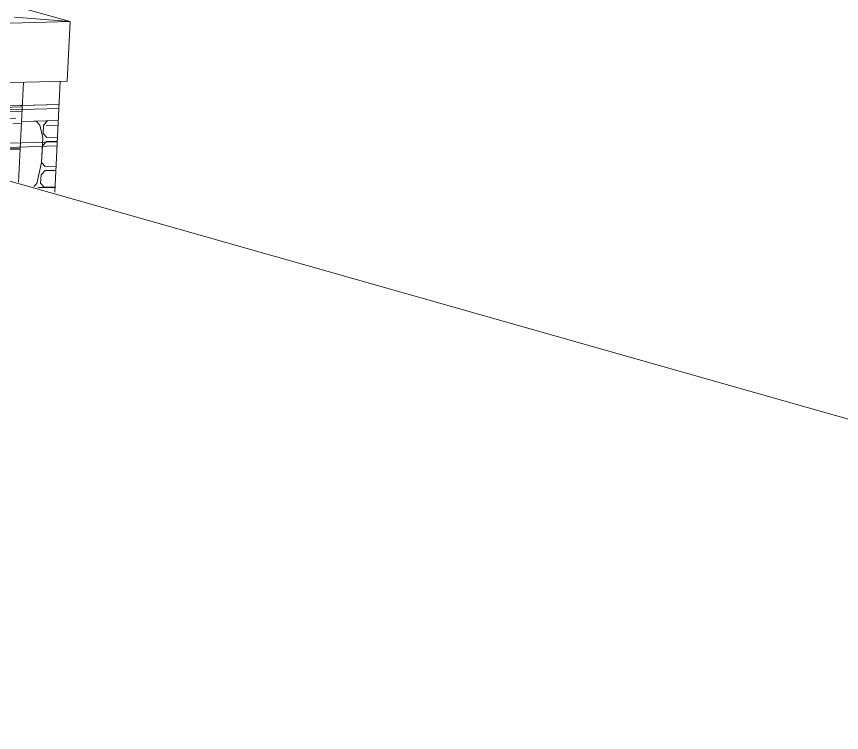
# Model space of a CAD drawing. Header units: inches. Extents: x 205 to 211, y -138 to -29.
# Drawn here: x 209.2479 to 209.37, y -73.2082 to -73.1022 of the extents above; entities that cross this region are included whole.
import ezdxf

# ---------------------------------------------------------------- set-up
doc = ezdxf.new("R2010")
doc.units = ezdxf.units.IN
doc.header["$MEASUREMENT"] = 0
for name, color, linetype, lineweight in [('A-PART', 2, 'Continuous', 9), ('A-WALL-PATT', 111, 'Continuous', 13), ('C-TOPO', 7, 'Continuous', 9), ('L-SITE-WALL', 31, 'Continuous', 13)]:
    doc.layers.add(name, color=color, linetype=linetype, lineweight=lineweight)

# ---------------------------------------------------------------- blocks, each defined once
blk = doc.blocks.new('FP_99-160')
at = {"layer": 'A-WALL-PATT', "lineweight": 9}
for p, q in [((72.32987, -73.11312), (72.33047, -73.11249)), ((72.33048, -73.11214), (72.33038, -73.11434)), ((72.33048, -73.11214), (72.33047, -73.11249)), ((72.3287, -73.11377), (72.32532, -73.11386)), ((72.32987, -73.11312), (72.3287, -73.11377)), ((72.32529, -73.11448), (72.33038, -73.11434)), ((72.33038, -73.11434), (72.33145, -73.11554)), ((72.33038, -73.11434), (72.33088, -73.11555)), ((72.33145, -73.11554), (72.34226, -73.11523)), ((72.34226, -73.11523), (72.33654, -73.11539)), ((72.33088, -73.11555), (72.33073, -73.11863)), ((72.33198, -73.11614), (72.33082, -73.11678)), ((72.33198, -73.11614), (72.34223, -73.11585)), ((72.33082, -73.11678), (72.3307, -73.11925)), ((72.33419, -73.1173), (72.33588, -73.11726)), ((72.32509, -73.11879), (72.3279, -73.11871)), ((72.33073, -73.11863), (72.33007, -73.1205)), ((72.34034, -73.11836), (72.3421, -73.11831)), ((72.3307, -73.11925), (72.33121, -73.12046)), ((72.32497, -73.12126), (72.32948, -73.12113)), ((72.32832, -73.12178), (72.34195, -73.12138)), ((72.33007, -73.1205), (72.32948, -73.12113)), ((72.33121, -73.12046), (72.33231, -73.12105)), ((72.33231, -73.12105), (72.34198, -73.12077)), ((72.32494, -73.12187), (72.32661, -73.12183)), ((72.32661, -73.12183), (72.32715, -73.12243)), ((72.32715, -73.12243), (72.32707, -73.12412)), ((72.32772, -73.12241), (72.32763, -73.12428)), ((72.32832, -73.12178), (72.32772, -73.12241)), ((72.33932, -73.12759), (72.34164, -73.12752))]:
    blk.add_line(p, q, dxfattribs=at)
blk = doc.blocks.new('FP_108-160')
at = {"layer": 'A-PART'}
for p, q in [((72.3367, -73.11778), (72.34214, -73.11762)), ((72.33886, -73.11772), (72.3367, -73.11778)), ((72.33886, -73.11772), (72.33939, -73.11832)), ((72.33996, -73.1183), (72.34055, -73.11767)), ((72.34055, -73.11767), (72.34214, -73.11762)), ((72.33986, -73.12014), (72.33939, -73.11832)), ((72.33989, -73.11953), (72.33996, -73.1183)), ((72.33968, -73.12383), (72.33986, -73.12014)), ((72.33989, -73.11953), (72.34043, -73.12013)), ((72.34043, -73.12013), (72.34202, -73.12008)), ((72.3398, -73.12137), (72.33968, -73.12383)), ((72.3398, -73.12137), (72.3404, -73.12074)), ((72.34198, -73.1207), (72.3404, -73.12074)), ((72.33896, -73.12692), (72.33968, -73.12383)), ((72.33968, -73.12383), (72.34021, -73.12443)), ((72.33959, -73.12567), (72.34018, -73.12504)), ((72.34018, -73.12504), (72.34177, -73.125)), ((72.34021, -73.12443), (72.3418, -73.12438)), ((72.33959, -73.12567), (72.33953, -73.1269)), ((72.33896, -73.12692), (72.33854, -73.12737)), ((72.3391, -73.12753), (72.34165, -73.12745)), ((72.33953, -73.1269), (72.34006, -73.1275)), ((72.34006, -73.1275), (72.34165, -73.12745))]:
    blk.add_line(p, q, dxfattribs=at)
blk = doc.blocks.new('FP_129-160')
at = {"layer": 'A-PART'}
for p, q in [((72.30214, -73.11292), (72.30205, -73.11472)), ((72.30214, -73.11292), (72.30208, -73.1141)), ((72.32354, -73.11233), (72.32377, -73.11288)), ((72.3238, -73.11232), (72.32368, -73.11474)), ((72.32377, -73.11288), (72.32371, -73.11412)), ((72.33275, -73.11448), (72.33287, -73.11207)), ((72.33284, -73.11263), (72.33281, -73.11325)), ((72.33313, -73.11206), (72.33284, -73.11263)), ((72.29521, -73.11429), (72.29922, -73.11418)), ((72.30208, -73.1141), (72.30143, -73.11598)), ((72.31179, -73.11383), (72.31692, -73.11369)), ((72.32371, -73.11412), (72.32308, -73.11537)), ((72.33281, -73.11325), (72.33329, -73.11508)), ((72.30205, -73.11472), (72.30257, -73.11594)), ((72.32308, -73.11537), (72.32248, -73.116)), ((72.32368, -73.11474), (72.32422, -73.11534)), ((72.32422, -73.11534), (72.32646, -73.11589)), ((72.32929, -73.11581), (72.33216, -73.11511)), ((72.33216, -73.11511), (72.33275, -73.11448)), ((72.33329, -73.11508), (72.33382, -73.11568)), ((72.3006, -73.11662), (72.30083, -73.11661)), ((72.30143, -73.11598), (72.30083, -73.11661)), ((72.30257, -73.11594), (72.30368, -73.11653)), ((72.30258, -73.11718), (72.32245, -73.11662)), ((72.30368, -73.11653), (72.32248, -73.116)), ((72.32245, -73.11662), (72.32299, -73.11722)), ((72.32359, -73.11659), (72.32287, -73.11969)), ((72.32359, -73.11659), (72.32419, -73.11595)), ((72.33213, -73.11573), (72.32419, -73.11595)), ((72.32646, -73.11589), (72.32929, -73.11581)), ((72.33213, -73.11573), (72.33266, -73.11633)), ((72.33266, -73.11633), (72.33314, -73.11816)), ((72.3332, -73.11693), (72.33379, -73.1163)), ((72.33379, -73.1163), (72.33678, -73.11621)), ((72.33382, -73.11568), (72.33681, -73.1156)), ((72.32299, -73.11722), (72.32279, -73.12154)), ((72.33299, -73.12124), (72.3332, -73.11693)), ((72.32747, -73.11832), (72.32917, -73.11828)), ((72.33314, -73.11816), (72.33302, -73.12062)), ((72.3354, -73.1181), (72.33669, -73.11806)), ((72.32287, -73.11969), (72.32276, -73.12215)), ((72.33302, -73.12062), (72.33227, -73.12433)), ((72.33352, -73.12184), (72.33299, -73.12124)), ((72.32151, -73.12255), (72.32219, -73.12217)), ((72.32279, -73.12154), (72.32219, -73.12217)), ((72.32276, -73.12215), (72.3229, -73.12294)), ((72.32556, -73.12269), (72.3267, -73.12265)), ((72.33292, -73.12247), (72.33224, -73.12495)), ((72.33292, -73.12247), (72.33352, -73.12184)), ((72.33352, -73.12184), (72.33651, -73.12175)), ((72.3365, -73.12187), (72.33352, -73.12184)), ((72.33167, -73.12496), (72.3302, -73.12501)), ((72.3302, -73.12501), (72.33167, -73.12496)), ((72.33167, -73.12496), (72.33227, -73.12433)), ((72.33221, -73.12556), (72.33167, -73.12496)), ((72.33224, -73.12495), (72.33221, -73.12556))]:
    blk.add_line(p, q, dxfattribs=at)

msp = doc.modelspace()

# ---------------------------------------------------------------- linework, layer by layer
at = {"layer": 'A-PART'}
for p, q in [((209.2489, -73.11196), (209.24817, -73.12672)), ((209.24817, -73.12672), (209.2489, -73.11196)), ((209.25352, -73.12824), (209.25434, -73.11181))]:
    msp.add_line(p, q, dxfattribs=at)
at = {"layer": 'C-TOPO'}
msp.add_line((209.53454, -73.20822), (209.15242, -73.09977), dxfattribs=at)
at = {"layer": 'L-SITE-WALL'}
for p, q in [((209.25582, -73.10295), (209.2457, -73.10013)), ((209.25582, -73.10295), (209.19115, -73.10464)), ((209.24756, -73.1023), (209.25582, -73.10295)), ((209.25538, -73.11178), (209.25582, -73.10295)), ((209.20073, -73.11328), (209.25538, -73.11178)), ((209.25434, -73.11181), (209.25352, -73.12824))]:
    msp.add_line(p, q, dxfattribs=at)

# ---------------------------------------------------------------- block references
at = {"layer": 'A-PART'}
for name in ['FP_129-160', 'FP_108-160']:
    msp.add_blockref(name, (136.91191, 0), dxfattribs=at)
at = {"layer": 'L-SITE-WALL', "lineweight": 9}
msp.add_blockref('FP_99-160', (136.91191, 0), dxfattribs=at)

doc.saveas('drawing.dxf')
